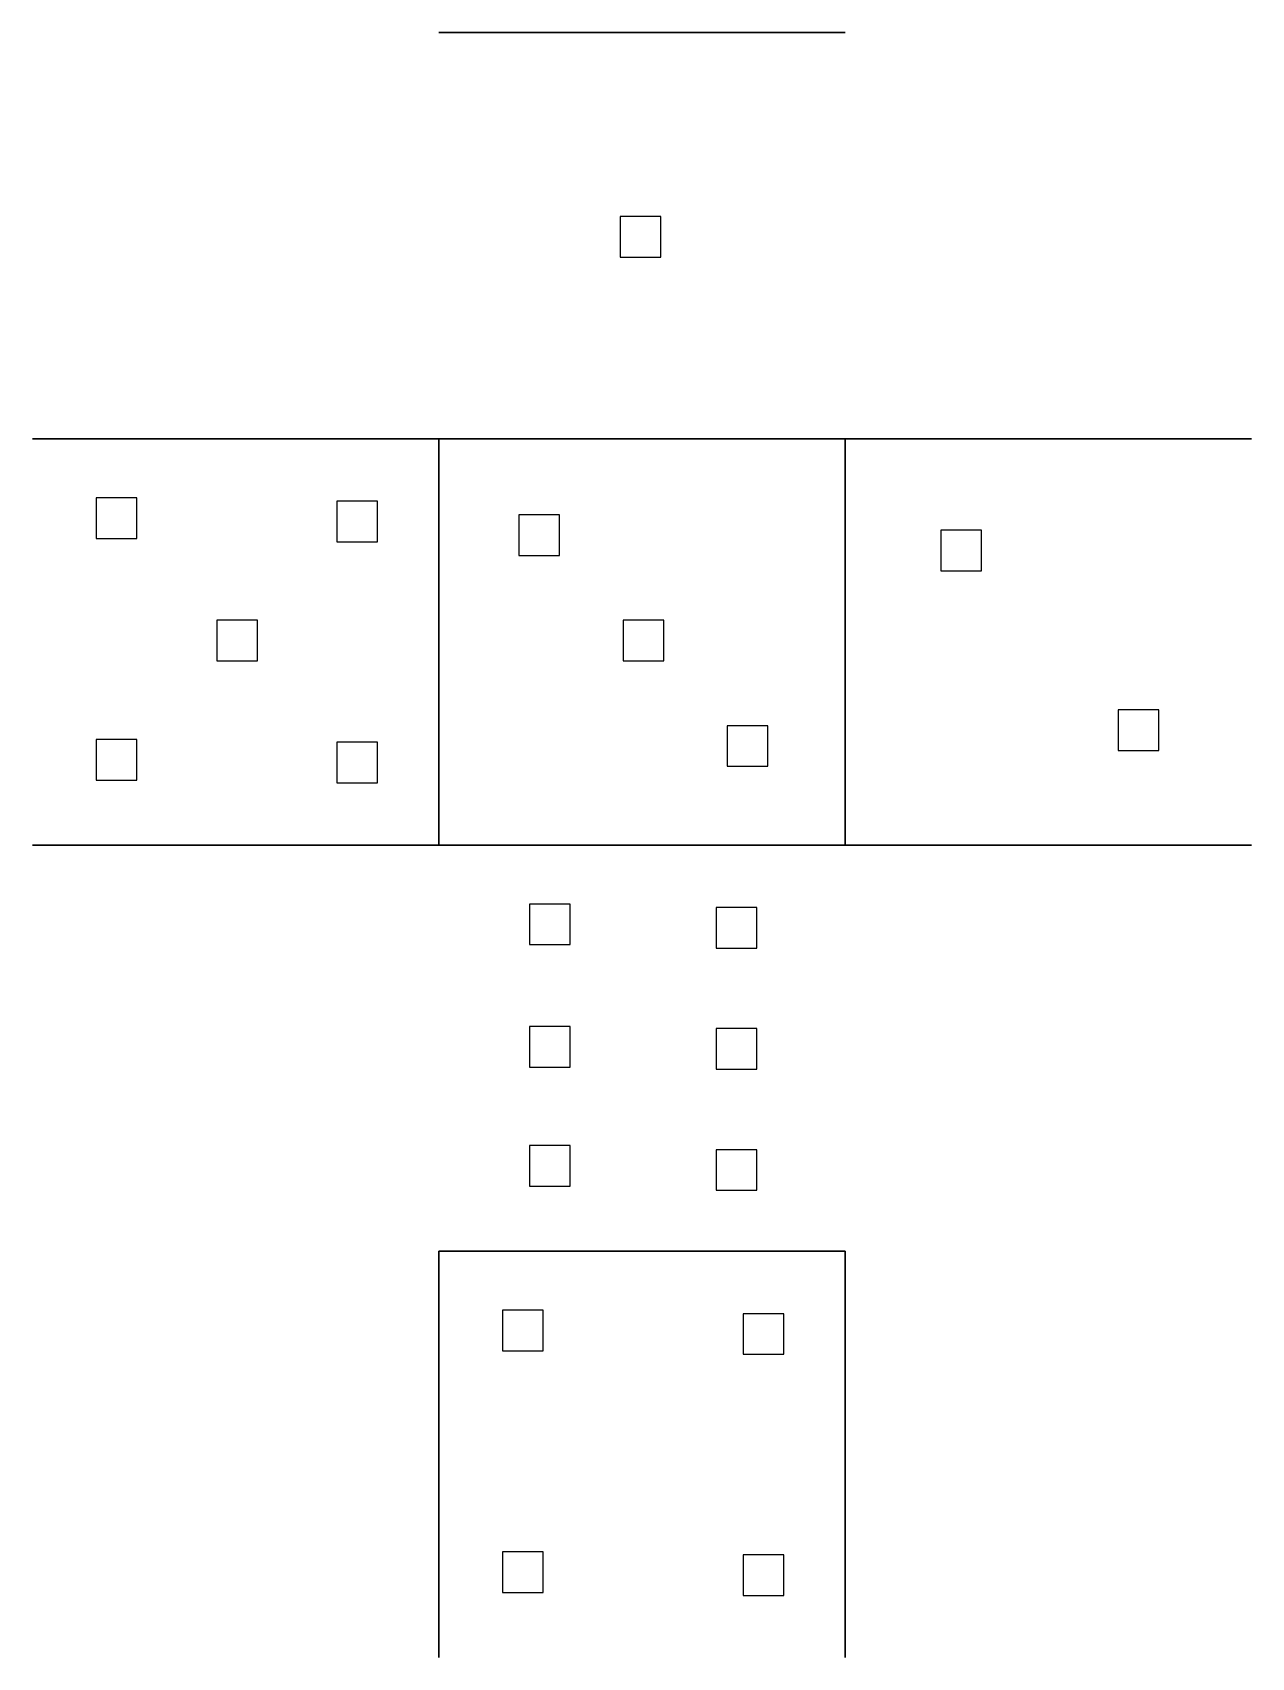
# Model space of a CAD drawing. Header units: millimetres. Extents: x 0 to 90, y 0 to 120.
import ezdxf

# ---------------------------------------------------------------- set-up
doc = ezdxf.new("R2010")
doc.units = ezdxf.units.MM

msp = doc.modelspace()

# ---------------------------------------------------------------- linework, layer by layer
at = {"flags": 128}
for points in [[(30, 120), (60, 120)], [(0, 90), (90, 90)], [(30, 90), (30, 60)], [(60, 90), (60, 60)], [(90, 60), (0, 60)], [(30, 30), (60, 30)], [(30, 30), (30, 0)], [(60, 30), (60, 0)]]:
    msp.add_lwpolyline(points, close=True, dxfattribs=at)
for points in [[(30, 120), (60, 120)], [(0, 90), (90, 90)], [(30, 90), (30, 60)], [(60, 90), (60, 60)], [(0, 60), (90, 60)], [(30, 0), (30, 30), (60, 30), (60, 0)]]:
    msp.add_lwpolyline(points)
for points in [[(46.4, 103.4), (46.4, 106.4), (43.4, 106.4), (43.4, 103.4)], [(7.7, 82.64), (7.7, 85.64), (4.7, 85.64), (4.7, 82.64)], [(25.47, 82.39), (25.47, 85.39), (22.47, 85.39), (22.47, 82.39)], [(38.91, 81.39), (38.91, 84.39), (35.91, 84.39), (35.91, 81.39)], [(70.07, 80.24), (70.07, 83.24), (67.07, 83.24), (67.07, 80.24)], [(16.6, 73.6), (16.6, 76.6), (13.6, 76.6), (13.6, 73.6)], [(46.6, 73.6), (46.6, 76.6), (43.6, 76.6), (43.6, 73.6)], [(83.16, 66.99), (83.16, 69.99), (80.16, 69.99), (80.16, 66.99)], [(54.29, 65.81), (54.29, 68.81), (51.29, 68.81), (51.29, 65.81)], [(7.7, 64.8), (7.7, 67.8), (4.7, 67.8), (4.7, 64.8)], [(25.47, 64.59), (25.47, 67.59), (22.47, 67.59), (22.47, 64.59)], [(39.7, 52.64), (39.7, 55.64), (36.7, 55.64), (36.7, 52.64)], [(53.47, 52.39), (53.47, 55.39), (50.47, 55.39), (50.47, 52.39)], [(39.7, 43.6), (39.7, 46.6), (36.7, 46.6), (36.7, 43.6)], [(53.47, 43.45), (53.47, 46.45), (50.47, 46.45), (50.47, 43.45)], [(39.7, 34.8), (39.7, 37.8), (36.7, 37.8), (36.7, 34.8)], [(53.47, 34.5), (53.47, 37.5), (50.47, 37.5), (50.47, 34.5)], [(37.7, 22.64), (37.7, 25.64), (34.7, 25.64), (34.7, 22.64)], [(55.47, 22.39), (55.47, 25.39), (52.47, 25.39), (52.47, 22.39)], [(37.7, 4.8), (37.7, 7.8), (34.7, 7.8), (34.7, 4.8)], [(55.47, 4.59), (55.47, 7.59), (52.47, 7.59), (52.47, 4.59)]]:
    msp.add_lwpolyline(points, close=True)

doc.saveas('drawing.dxf')
